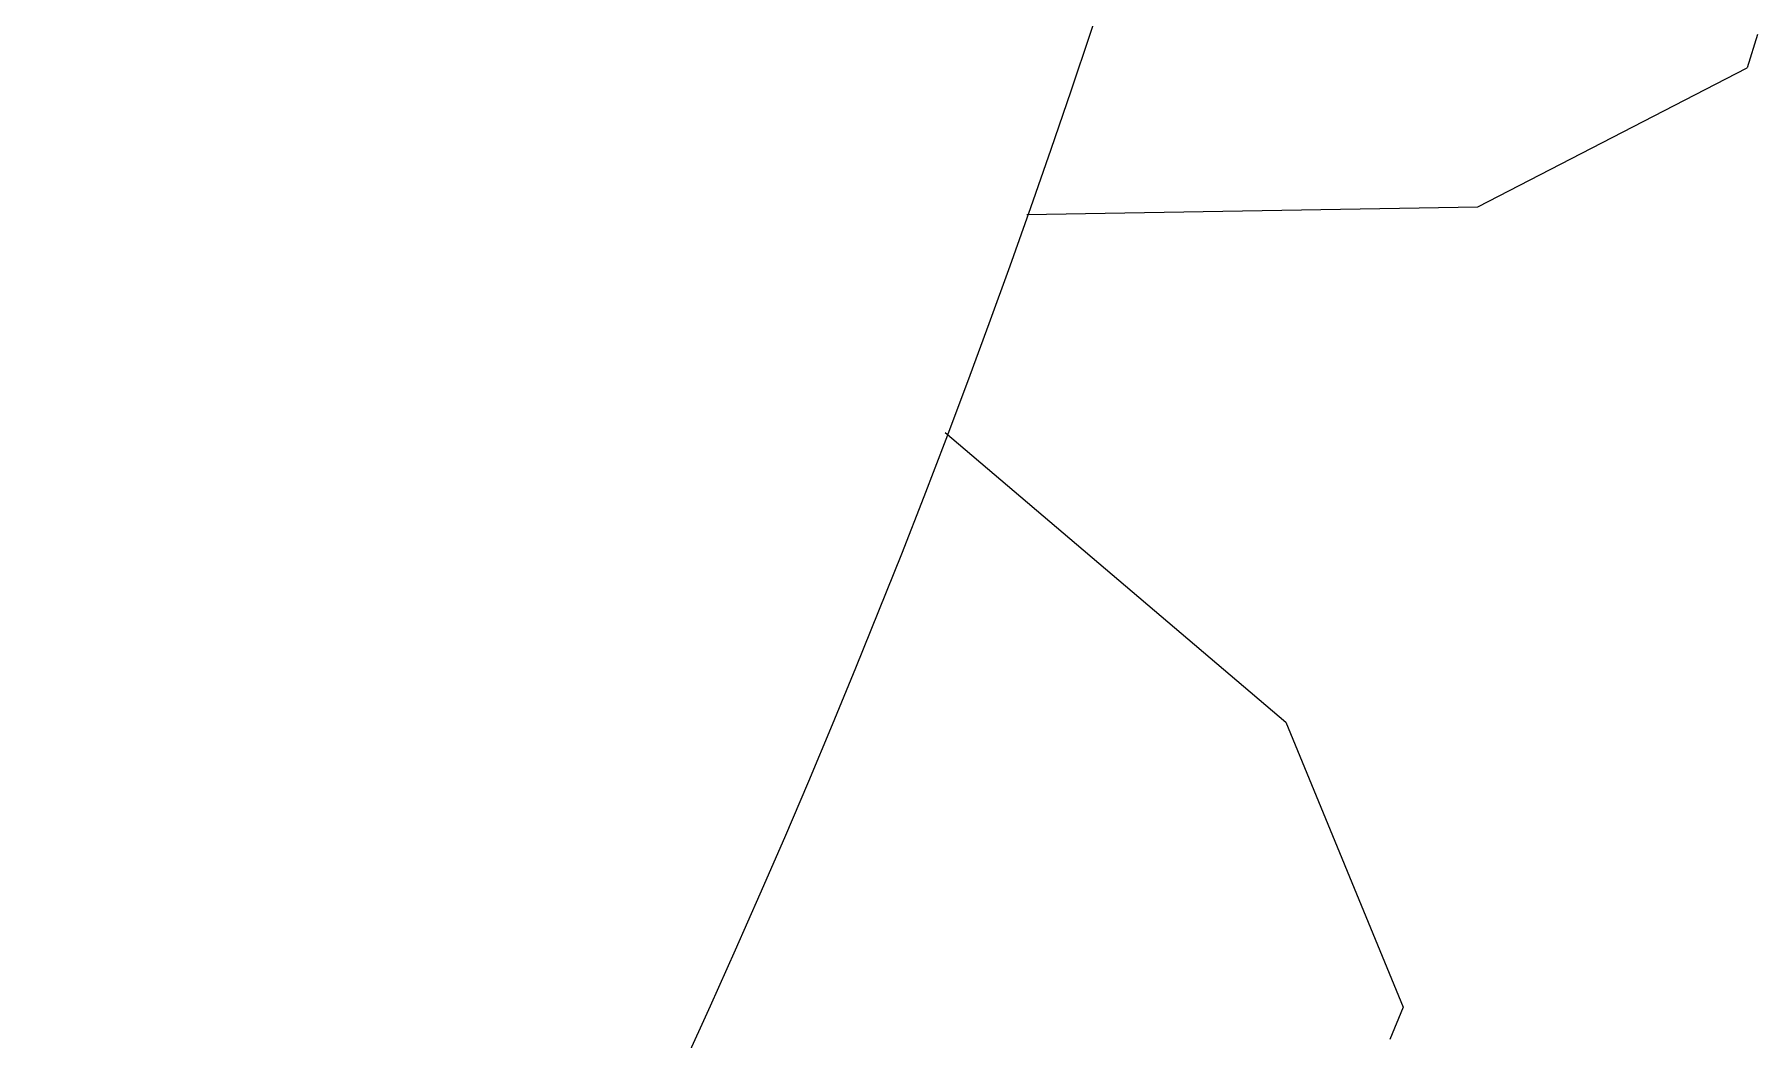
# Model space of a CAD drawing. Extents: x -381 to 213, y -63 to 250.
# Drawn here: x 128 to 138.69, y 123.25 to 129.49 of the extents above; entities that cross this region are included whole.
import ezdxf

# ---------------------------------------------------------------- set-up
doc = ezdxf.new("R2010")
doc.units = 0
doc.header["$MEASUREMENT"] = 0
doc.linetypes.add('K5LT_BASIC', pattern=[0])
doc.layers.add('Системный слой', color=7, linetype='Continuous')

# ---------------------------------------------------------------- blocks, each defined once
blk = doc.blocks.new('*U')
at = {"layer": 'Системный слой', "color": 5, "linetype": 'K5LT_BASIC'}
for p, q in [((157.522, -13.724), (157.458, -13.931)), ((157.522, -13.724), (157.458, -13.931)), ((155.324, -19.761), (155.24, -19.961)), ((155.324, -19.761), (155.24, -19.961))]:
    blk.add_line(p, q, dxfattribs=at)
for points in [[(152.989, -14.841), (155.786, -14.794), (157.458, -13.931)], [(152.989, -14.841), (155.786, -14.794), (157.458, -13.931)], [(152.482, -16.194), (154.595, -17.992), (155.324, -19.761)], [(152.482, -16.194), (154.595, -17.992), (155.324, -19.761)]]:
    blk.add_lwpolyline(points, dxfattribs=at)
blk = doc.blocks.new('*F')
at = {"layer": 'Системный слой', "color": 5, "linetype": 'K5LT_BASIC'}
blk.add_circle((94.013, 5.981), 62.534, dxfattribs=at)
blk.add_circle((94.013, 5.981), 62.534, dxfattribs=at)
at = {"layer": 'Системный слой'}
blk.add_blockref('*U', (0, 0), dxfattribs=at)
blk.add_blockref('*U', (0, 0), dxfattribs=at)
blk.add_blockref('*U', (0, 0), dxfattribs=at)
blk.add_blockref('*U', (0, 0), dxfattribs=at)
blk.add_blockref('*U', (0, 0), dxfattribs=at)
blk.add_blockref('*U', (0, 0), dxfattribs=at)
blk.add_blockref('*U', (0, 0), dxfattribs=at)
blk.add_blockref('*U', (0, 0), dxfattribs=at)
blk.add_blockref('*U', (0, 0), dxfattribs=at)
blk.add_blockref('*U', (0, 0), dxfattribs=at)
blk.add_blockref('*U', (0, 0), dxfattribs=at)
blk.add_blockref('*U', (0, 0), dxfattribs=at)
blk.add_blockref('*U', (0, 0), dxfattribs=at)
blk.add_blockref('*U', (0, 0), dxfattribs=at)
blk.add_blockref('*U', (0, 0), dxfattribs=at)
blk.add_blockref('*U', (0, 0), dxfattribs=at)
blk.add_blockref('*U', (0, 0), dxfattribs=at)
blk.add_blockref('*U', (0, 0), dxfattribs=at)
blk.add_blockref('*U', (0, 0), dxfattribs=at)
blk.add_blockref('*U', (0, 0), dxfattribs=at)
blk.add_blockref('*U', (0, 0), dxfattribs=at)
blk.add_blockref('*U', (0, 0), dxfattribs=at)
blk.add_blockref('*U', (0, 0), dxfattribs=at)
blk.add_blockref('*U', (0, 0), dxfattribs=at)
blk.add_blockref('*U', (0, 0), dxfattribs=at)
blk.add_blockref('*U', (0, 0), dxfattribs=at)
blk.add_blockref('*U', (0, 0), dxfattribs=at)
blk.add_blockref('*U', (0, 0), dxfattribs=at)
blk.add_blockref('*U', (0, 0), dxfattribs=at)
blk.add_blockref('*U', (0, 0), dxfattribs=at)
blk.add_blockref('*U', (0, 0), dxfattribs=at)
blk.add_blockref('*U', (0, 0), dxfattribs=at)
blk.add_blockref('*U', (0, 0), dxfattribs=at)
blk.add_blockref('*U', (0, 0), dxfattribs=at)
blk.add_blockref('*U', (0, 0), dxfattribs=at)
blk.add_blockref('*U', (0, 0), dxfattribs=at)
blk.add_blockref('*U', (0, 0), dxfattribs=at)
blk.add_blockref('*U', (0, 0), dxfattribs=at)
blk.add_blockref('*U', (0, 0), dxfattribs=at)
blk.add_blockref('*U', (0, 0), dxfattribs=at)
blk.add_blockref('*U', (0, 0), dxfattribs=at)
blk.add_blockref('*U', (0, 0), dxfattribs=at)
blk.add_blockref('*U', (0, 0), dxfattribs=at)
blk.add_blockref('*U', (0, 0), dxfattribs=at)
blk.add_blockref('*U', (0, 0), dxfattribs=at)
blk.add_blockref('*U', (0, 0), dxfattribs=at)
blk.add_blockref('*U', (0, 0), dxfattribs=at)
blk.add_blockref('*U', (0, 0), dxfattribs=at)
blk.add_blockref('*U', (0, 0), dxfattribs=at)
blk.add_blockref('*U', (0, 0), dxfattribs=at)
blk.add_blockref('*U', (0, 0), dxfattribs=at)
blk.add_blockref('*U', (0, 0), dxfattribs=at)
blk.add_blockref('*U', (0, 0), dxfattribs=at)
blk.add_blockref('*U', (0, 0), dxfattribs=at)
blk.add_blockref('*U', (0, 0), dxfattribs=at)
blk.add_blockref('*U', (0, 0), dxfattribs=at)
blk.add_blockref('*U', (0, 0), dxfattribs=at)
blk.add_blockref('*U', (0, 0), dxfattribs=at)
blk.add_blockref('*U', (0, 0), dxfattribs=at)
blk.add_blockref('*U', (0, 0), dxfattribs=at)
blk.add_blockref('*U', (0, 0), dxfattribs=at)
blk.add_blockref('*U', (0, 0), dxfattribs=at)
blk.add_blockref('*U', (0, 0), dxfattribs=at)
blk.add_blockref('*U', (0, 0), dxfattribs=at)
blk.add_blockref('*U', (0, 0), dxfattribs=at)
blk.add_blockref('*U', (0, 0), dxfattribs=at)
blk.add_blockref('*U', (0, 0), dxfattribs=at)
blk.add_blockref('*U', (0, 0), dxfattribs=at)
blk.add_blockref('*U', (0, 0), dxfattribs=at)
blk.add_blockref('*U', (0, 0), dxfattribs=at)
blk.add_blockref('*U', (0, 0), dxfattribs=at)
blk.add_blockref('*U', (0, 0), dxfattribs=at)
blk.add_blockref('*U', (0, 0), dxfattribs=at)
blk.add_blockref('*U', (0, 0), dxfattribs=at)
blk.add_blockref('*U', (0, 0), dxfattribs=at)
blk.add_blockref('*U', (0, 0), dxfattribs=at)
blk.add_blockref('*U', (0, 0), dxfattribs=at)
blk.add_blockref('*U', (0, 0), dxfattribs=at)
blk.add_blockref('*U', (0, 0), dxfattribs=at)
blk.add_blockref('*U', (0, 0), dxfattribs=at)
blk.add_blockref('*U', (0, 0), dxfattribs=at)
blk.add_blockref('*U', (0, 0), dxfattribs=at)
blk.add_blockref('*U', (0, 0), dxfattribs=at)
blk.add_blockref('*U', (0, 0), dxfattribs=at)
blk.add_blockref('*U', (0, 0), dxfattribs=at)
blk.add_blockref('*U', (0, 0), dxfattribs=at)
blk.add_blockref('*U', (0, 0), dxfattribs=at)
blk.add_blockref('*U', (0, 0), dxfattribs=at)
blk.add_blockref('*U', (0, 0), dxfattribs=at)
blk.add_blockref('*U', (0, 0), dxfattribs=at)
blk.add_blockref('*U', (0, 0), dxfattribs=at)
blk.add_blockref('*U', (0, 0), dxfattribs=at)
blk.add_blockref('*U', (0, 0), dxfattribs=at)
blk.add_blockref('*U', (0, 0), dxfattribs=at)
blk.add_blockref('*U', (0, 0), dxfattribs=at)
blk.add_blockref('*U', (0, 0), dxfattribs=at)
blk.add_blockref('*U', (0, 0), dxfattribs=at)
blk.add_blockref('*U', (0, 0), dxfattribs=at)
blk.add_blockref('*U', (0, 0), dxfattribs=at)
blk.add_blockref('*U', (0, 0), dxfattribs=at)
blk.add_blockref('*U', (0, 0), dxfattribs=at)
blk.add_blockref('*U', (0, 0), dxfattribs=at)
blk.add_blockref('*U', (0, 0), dxfattribs=at)
blk.add_blockref('*U', (0, 0), dxfattribs=at)
blk.add_blockref('*U', (0, 0), dxfattribs=at)
blk.add_blockref('*U', (0, 0), dxfattribs=at)
blk.add_blockref('*U', (0, 0), dxfattribs=at)
blk.add_blockref('*U', (0, 0), dxfattribs=at)
blk.add_blockref('*U', (0, 0), dxfattribs=at)
blk.add_blockref('*U', (0, 0), dxfattribs=at)
blk.add_blockref('*U', (0, 0), dxfattribs=at)
blk.add_blockref('*U', (0, 0), dxfattribs=at)
blk.add_blockref('*U', (0, 0), dxfattribs=at)
blk.add_blockref('*U', (0, 0), dxfattribs=at)
blk.add_blockref('*U', (0, 0), dxfattribs=at)
blk.add_blockref('*U', (0, 0), dxfattribs=at)
blk.add_blockref('*U', (0, 0), dxfattribs=at)
blk.add_blockref('*U', (0, 0), dxfattribs=at)
blk.add_blockref('*U', (0, 0), dxfattribs=at)
blk.add_blockref('*U', (0, 0), dxfattribs=at)
blk.add_blockref('*U', (0, 0), dxfattribs=at)
blk.add_blockref('*U', (0, 0), dxfattribs=at)
blk.add_blockref('*U', (0, 0), dxfattribs=at)
blk.add_blockref('*U', (0, 0), dxfattribs=at)
blk.add_blockref('*U', (0, 0), dxfattribs=at)
blk.add_blockref('*U', (0, 0), dxfattribs=at)
blk.add_blockref('*U', (0, 0), dxfattribs=at)
blk.add_blockref('*U', (0, 0), dxfattribs=at)
blk.add_blockref('*U', (0, 0), dxfattribs=at)
blk.add_blockref('*U', (0, 0), dxfattribs=at)
blk.add_blockref('*U', (0, 0), dxfattribs=at)
blk.add_blockref('*U', (0, 0), dxfattribs=at)
blk.add_blockref('*U', (0, 0), dxfattribs=at)
blk.add_blockref('*U', (0, 0), dxfattribs=at)
blk.add_blockref('*U', (0, 0), dxfattribs=at)
blk.add_blockref('*U', (0, 0), dxfattribs=at)
blk.add_blockref('*U', (0, 0), dxfattribs=at)
blk.add_blockref('*U', (0, 0), dxfattribs=at)
blk.add_blockref('*U', (0, 0), dxfattribs=at)
blk.add_blockref('*U', (0, 0), dxfattribs=at)
blk.add_blockref('*U', (0, 0), dxfattribs=at)
blk.add_blockref('*U', (0, 0), dxfattribs=at)
blk.add_blockref('*U', (0, 0), dxfattribs=at)
blk.add_blockref('*U', (0, 0), dxfattribs=at)
blk.add_blockref('*U', (0, 0), dxfattribs=at)
blk.add_blockref('*U', (0, 0), dxfattribs=at)
blk.add_blockref('*U', (0, 0), dxfattribs=at)
blk.add_blockref('*U', (0, 0), dxfattribs=at)
blk.add_blockref('*U', (0, 0), dxfattribs=at)
blk.add_blockref('*U', (0, 0), dxfattribs=at)
blk.add_blockref('*U', (0, 0), dxfattribs=at)
blk.add_blockref('*U', (0, 0), dxfattribs=at)
blk.add_blockref('*U', (0, 0), dxfattribs=at)
blk.add_blockref('*U', (0, 0), dxfattribs=at)
blk.add_blockref('*U', (0, 0), dxfattribs=at)
blk.add_blockref('*U', (0, 0), dxfattribs=at)
blk.add_blockref('*U', (0, 0), dxfattribs=at)
blk.add_blockref('*U', (0, 0), dxfattribs=at)
blk.add_blockref('*U', (0, 0), dxfattribs=at)
blk.add_blockref('*U', (0, 0), dxfattribs=at)
blk.add_blockref('*U', (0, 0), dxfattribs=at)
blk.add_blockref('*U', (0, 0), dxfattribs=at)
blk.add_blockref('*U', (0, 0), dxfattribs=at)
blk.add_blockref('*U', (0, 0), dxfattribs=at)
blk.add_blockref('*U', (0, 0), dxfattribs=at)
blk.add_blockref('*U', (0, 0), dxfattribs=at)
blk.add_blockref('*U', (0, 0), dxfattribs=at)
blk.add_blockref('*U', (0, 0), dxfattribs=at)
blk.add_blockref('*U', (0, 0), dxfattribs=at)
blk.add_blockref('*U', (0, 0), dxfattribs=at)
blk.add_blockref('*U', (0, 0), dxfattribs=at)
blk.add_blockref('*U', (0, 0), dxfattribs=at)
blk.add_blockref('*U', (0, 0), dxfattribs=at)
blk.add_blockref('*U', (0, 0), dxfattribs=at)
blk.add_blockref('*U', (0, 0), dxfattribs=at)
blk.add_blockref('*U', (0, 0), dxfattribs=at)
blk.add_blockref('*U', (0, 0), dxfattribs=at)
blk.add_blockref('*U', (0, 0), dxfattribs=at)
blk.add_blockref('*U', (0, 0), dxfattribs=at)
blk.add_blockref('*U', (0, 0), dxfattribs=at)
blk.add_blockref('*U', (0, 0), dxfattribs=at)
blk.add_blockref('*U', (0, 0), dxfattribs=at)
blk.add_blockref('*U', (0, 0), dxfattribs=at)
blk.add_blockref('*U', (0, 0), dxfattribs=at)
blk.add_blockref('*U', (0, 0), dxfattribs=at)
blk.add_blockref('*U', (0, 0), dxfattribs=at)
blk.add_blockref('*U', (0, 0), dxfattribs=at)
blk.add_blockref('*U', (0, 0), dxfattribs=at)
blk.add_blockref('*U', (0, 0), dxfattribs=at)
blk.add_blockref('*U', (0, 0), dxfattribs=at)
blk.add_blockref('*U', (0, 0), dxfattribs=at)
blk.add_blockref('*U', (0, 0), dxfattribs=at)
blk.add_blockref('*U', (0, 0), dxfattribs=at)
blk.add_blockref('*U', (0, 0), dxfattribs=at)
blk.add_blockref('*U', (0, 0), dxfattribs=at)
blk.add_blockref('*U', (0, 0), dxfattribs=at)
blk.add_blockref('*U', (0, 0), dxfattribs=at)
blk.add_blockref('*U', (0, 0), dxfattribs=at)
blk.add_blockref('*U', (0, 0), dxfattribs=at)
blk.add_blockref('*U', (0, 0), dxfattribs=at)
blk.add_blockref('*U', (0, 0), dxfattribs=at)
blk.add_blockref('*U', (0, 0), dxfattribs=at)
blk.add_blockref('*U', (0, 0), dxfattribs=at)
blk.add_blockref('*U', (0, 0), dxfattribs=at)
blk.add_blockref('*U', (0, 0), dxfattribs=at)
blk.add_blockref('*U', (0, 0), dxfattribs=at)
blk.add_blockref('*U', (0, 0), dxfattribs=at)

msp = doc.modelspace()

# ---------------------------------------------------------------- block references
at = {"layer": 'Системный слой'}
msp.add_blockref('*F', (-18.831, 143.216), dxfattribs=at)

doc.saveas('drawing.dxf')
